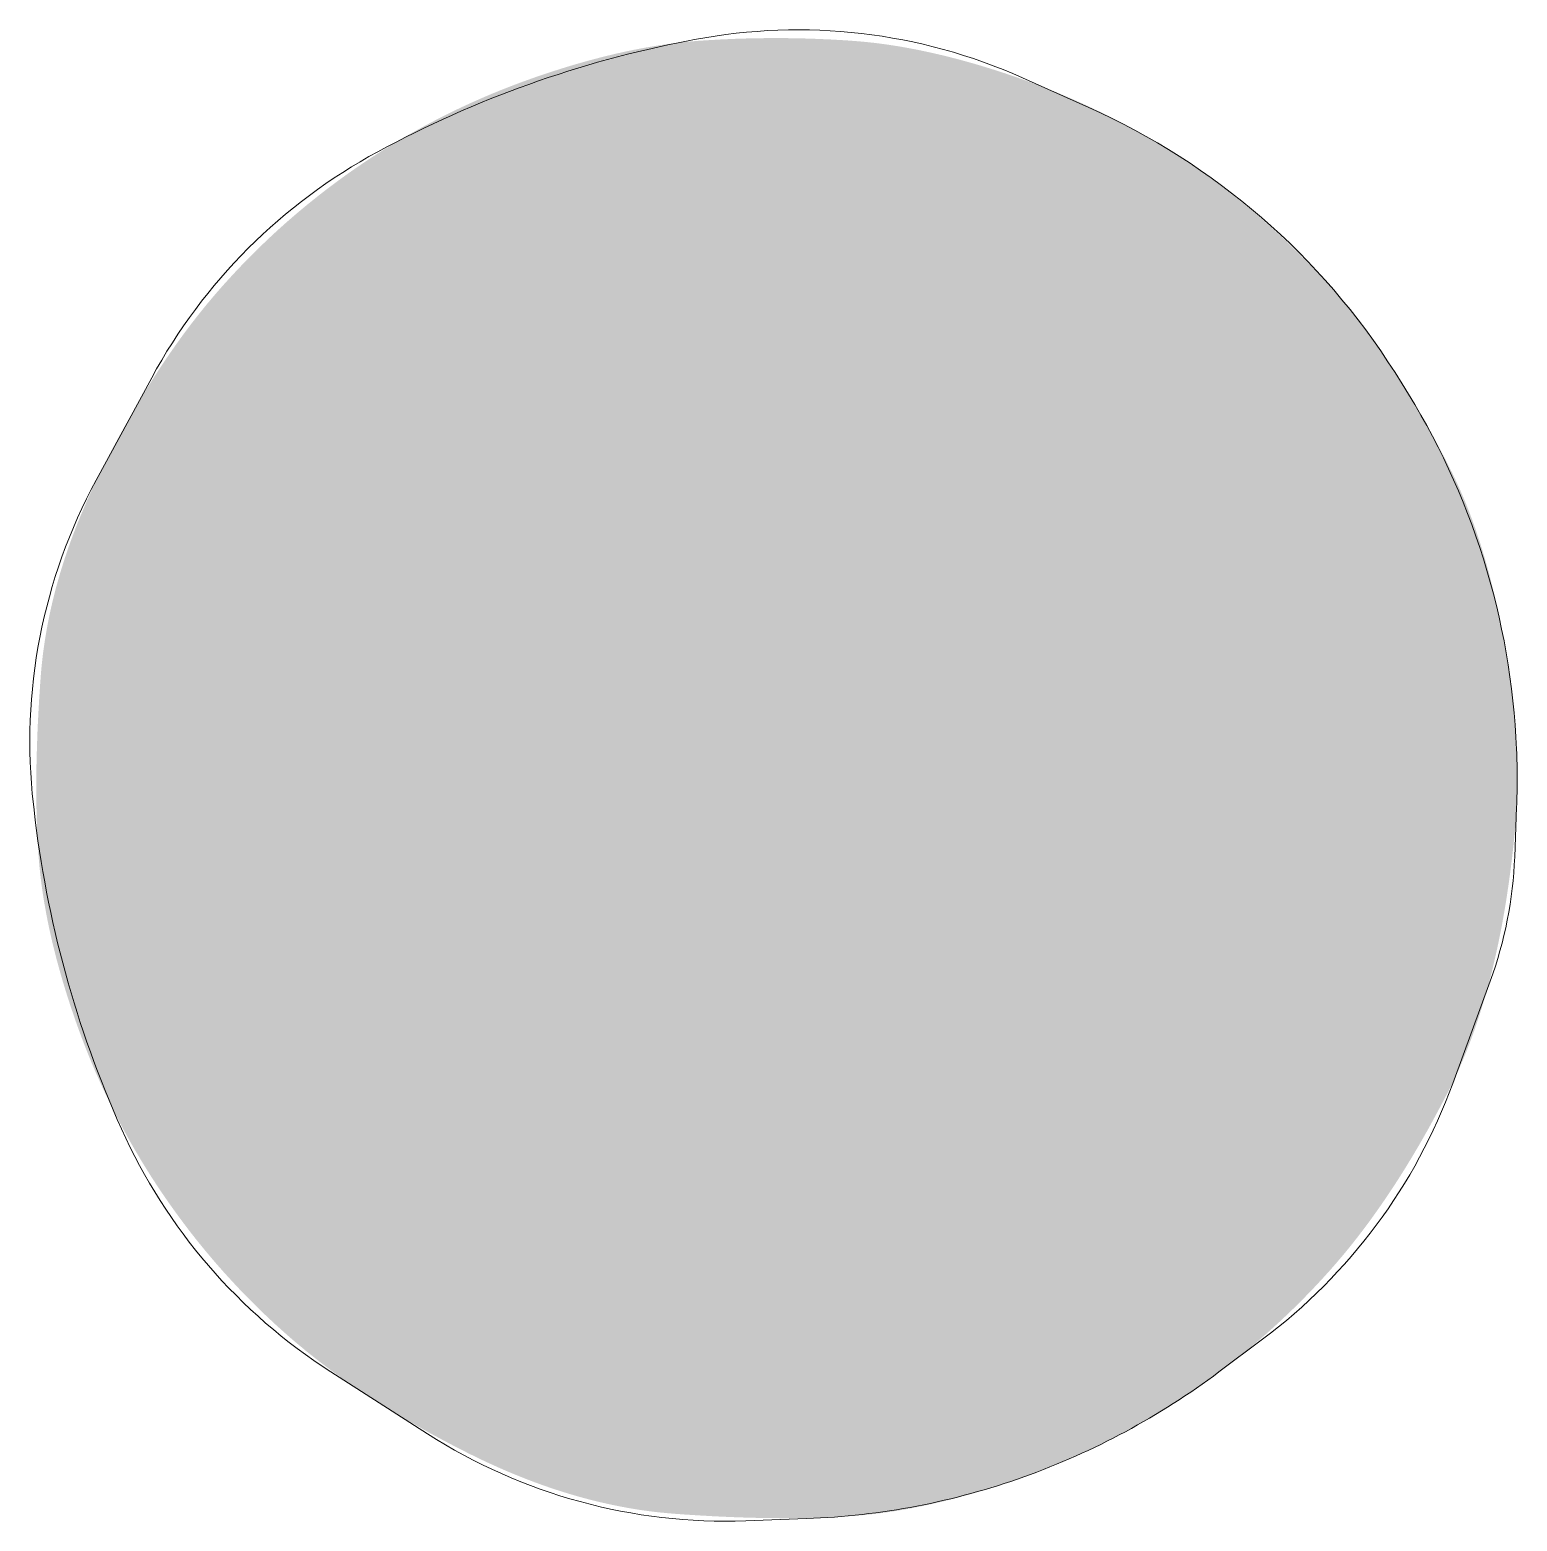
# Model space of a CAD drawing. Header units: inches. Extents: x 8.7 to 27.8, y 15.7 to 36.4.
# Drawn here: x 16.2437 to 16.5363, y 15.7232 to 16.0166 of the extents above; entities that cross this region are included whole.
import ezdxf

# ---------------------------------------------------------------- set-up
doc = ezdxf.new("R2010")
doc.units = ezdxf.units.IN
doc.header["$LTSCALE"] = 0.5
doc.header["$MEASUREMENT"] = 0
doc.layers.add('Layer 1', color=7, linetype='Continuous', lineweight=18)
doc.layers.add('None', color=7, linetype='Continuous', lineweight=5)

# ---------------------------------------------------------------- blocks, each defined once
blk = doc.blocks.new('Group-1')
at = {"layer": 'Layer 1', "linetype": 'Continuous', "lineweight": 0, "true_color": 0x1e1e1e}
blk.add_hatch(color=179, dxfattribs=at).paths.add_polyline_path([(16.53633, 15.86931), (16.53633, 15.86428), (16.53625, 15.8632), (16.53616, 15.86212), (16.53607, 15.86105), (16.53597, 15.85998), (16.53588, 15.85893), (16.53577, 15.85787), (16.53567, 15.85683), (16.53556, 15.85579), (16.53544, 15.85476), (16.53533, 15.85374), (16.5352, 15.85272), (16.53508, 15.85171), (16.53495, 15.8507), (16.53481, 15.8497), (16.53468, 15.84871), (16.53453, 15.84773), (16.53439, 15.84675), (16.53424, 15.84578), (16.53409, 15.84481), (16.53393, 15.84386), (16.53377, 15.8429), (16.5336, 15.84196), (16.53343, 15.84102), (16.53326, 15.84009), (16.53308, 15.83917), (16.5329, 15.83825), (16.53271, 15.83734), (16.53252, 15.83643), (16.53233, 15.83553), (16.53213, 15.83464), (16.53193, 15.83376), (16.53173, 15.83288), (16.53152, 15.83201), (16.5313, 15.83114), (16.53109, 15.83028), (16.53086, 15.82943), (16.53064, 15.82859), (16.53041, 15.82775), (16.53018, 15.82692), (16.52994, 15.82609), (16.5297, 15.82527), (16.52945, 15.82446), (16.5292, 15.82366), (16.52895, 15.82286), (16.52869, 15.82207), (16.52843, 15.82128), (16.52817, 15.8205), (16.5279, 15.81973), (16.52763, 15.81897), (16.52735, 15.81821), (16.52707, 15.81746), (16.52678, 15.81671), (16.5265, 15.81597), (16.5262, 15.81524), (16.52591, 15.81452), (16.52561, 15.8138), (16.5253, 15.81309), (16.52499, 15.81238), (16.52468, 15.81168), (16.52436, 15.81099), (16.52404, 15.81031), (16.52372, 15.80963), (16.52339, 15.80896), (16.52306, 15.80829), (16.52272, 15.80763), (16.52239, 15.80698), (16.52205, 15.80632), (16.52171, 15.80567), (16.52137, 15.80503), (16.52103, 15.80439), (16.52069, 15.80375), (16.52035, 15.80311), (16.52001, 15.80248), (16.51967, 15.80185), (16.51933, 15.80122), (16.51898, 15.8006), (16.51864, 15.79998), (16.51829, 15.79937), (16.51795, 15.79876), (16.5176, 15.79815), (16.51725, 15.79754), (16.5169, 15.79694), (16.51655, 15.79635), (16.5162, 15.79575), (16.51585, 15.79516), (16.5155, 15.79457), (16.51514, 15.79399), (16.51479, 15.79341), (16.51444, 15.79283), (16.51408, 15.79226), (16.51372, 15.79169), (16.51337, 15.79112), (16.51301, 15.79056), (16.51265, 15.79), (16.51229, 15.78944), (16.51193, 15.78889), (16.51157, 15.78834), (16.51121, 15.7878), (16.51084, 15.78726), (16.51048, 15.78672), (16.51011, 15.78618), (16.50975, 15.78565), (16.50938, 15.78512), (16.50901, 15.7846), (16.50865, 15.78408), (16.50828, 15.78356), (16.50791, 15.78304), (16.50754, 15.78253), (16.50717, 15.78202), (16.50679, 15.78152), (16.50642, 15.78102), (16.50605, 15.78052), (16.50567, 15.78003), (16.5053, 15.77954), (16.50492, 15.77905), (16.50454, 15.77857), (16.50417, 15.77809), (16.50379, 15.77761), (16.50341, 15.77714), (16.50303, 15.77667), (16.50265, 15.7762), (16.50226, 15.77574), (16.50188, 15.77528), (16.5015, 15.77483), (16.50111, 15.77438), (16.50073, 15.77393), (16.50034, 15.77348), (16.49995, 15.77304), (16.49957, 15.7726), (16.49918, 15.77216), (16.49878, 15.77173), (16.49839, 15.77129), (16.498, 15.77086), (16.4976, 15.77043), (16.4972, 15.77), (16.4968, 15.76958), (16.4964, 15.76915), (16.496, 15.76873), (16.4956, 15.7683), (16.49519, 15.76788), (16.49478, 15.76747), (16.49438, 15.76705), (16.49397, 15.76663), (16.49355, 15.76622), (16.49314, 15.76581), (16.49273, 15.7654), (16.49231, 15.76499), (16.49189, 15.76459), (16.49147, 15.76418), (16.49105, 15.76378), (16.49063, 15.76338), (16.49021, 15.76298), (16.48978, 15.76258), (16.48935, 15.76218), (16.48892, 15.76179), (16.48849, 15.7614), (16.48806, 15.76101), (16.48763, 15.76062), (16.48719, 15.76023), (16.48676, 15.75984), (16.48632, 15.75946), (16.48588, 15.75908), (16.48544, 15.7587), (16.485, 15.75832), (16.48455, 15.75794), (16.48411, 15.75757), (16.48366, 15.75719), (16.48321, 15.75682), (16.48276, 15.75645), (16.48231, 15.75608), (16.48185, 15.75571), (16.4814, 15.75535), (16.48094, 15.75499), (16.48048, 15.75462), (16.48003, 15.75426), (16.47956, 15.75391), (16.4791, 15.75355), (16.47864, 15.7532), (16.47817, 15.75284), (16.4777, 15.75249), (16.47723, 15.75214), (16.47676, 15.75179), (16.47629, 15.75145), (16.47582, 15.7511), (16.47534, 15.75076), (16.47487, 15.75042), (16.47439, 15.75008), (16.47391, 15.74974), (16.47343, 15.74941), (16.47294, 15.74907), (16.47246, 15.74874), (16.47197, 15.74841), (16.47148, 15.74808), (16.471, 15.74775), (16.47051, 15.74743), (16.47001, 15.74711), (16.46952, 15.74679), (16.46903, 15.74647), (16.46853, 15.74615), (16.46804, 15.74584), (16.46754, 15.74553), (16.46704, 15.74522), (16.46654, 15.74491), (16.46604, 15.7446), (16.46554, 15.7443), (16.46504, 15.744), (16.46453, 15.7437), (16.46403, 15.7434), (16.46352, 15.7431), (16.46301, 15.74281), (16.4625, 15.74252), (16.46199, 15.74223), (16.46148, 15.74194), (16.46097, 15.74165), (16.46046, 15.74137), (16.45994, 15.74109), (16.45942, 15.74081), (16.45891, 15.74053), (16.45839, 15.74026), (16.45787, 15.73999), (16.45735, 15.73971), (16.45682, 15.73945), (16.4563, 15.73918), (16.45578, 15.73891), (16.45525, 15.73865), (16.45472, 15.73839), (16.4542, 15.73813), (16.45367, 15.73787), (16.45314, 15.73762), (16.4526, 15.73737), (16.45207, 15.73712), (16.45154, 15.73687), (16.451, 15.73662), (16.45046, 15.73638), (16.44993, 15.73614), (16.44939, 15.7359), (16.44885, 15.73566), (16.44831, 15.73542), (16.44776, 15.73519), (16.44722, 15.73496), (16.44667, 15.73473), (16.44613, 15.7345), (16.44558, 15.73427), (16.44503, 15.73405), (16.44448, 15.73383), (16.44393, 15.73361), (16.44338, 15.73339), (16.44283, 15.73318), (16.44227, 15.73296), (16.44172, 15.73275), (16.44116, 15.73254), (16.4406, 15.73233), (16.44004, 15.73213), (16.43948, 15.73193), (16.43892, 15.73173), (16.43836, 15.73153), (16.43779, 15.73133), (16.43723, 15.73114), (16.43667, 15.73095), (16.43611, 15.73076), (16.43556, 15.73057), (16.435, 15.73039), (16.43445, 15.73021), (16.4339, 15.73003), (16.43334, 15.72985), (16.4328, 15.72968), (16.43225, 15.72951), (16.4317, 15.72934), (16.43116, 15.72917), (16.43061, 15.72901), (16.43007, 15.72885), (16.42953, 15.72869), (16.42899, 15.72854), (16.42846, 15.72838), (16.42792, 15.72823), (16.42739, 15.72809), (16.42686, 15.72794), (16.42633, 15.7278), (16.4258, 15.72766), (16.42527, 15.72752), (16.42474, 15.72739), (16.42422, 15.72726), (16.42369, 15.72713), (16.42317, 15.727), (16.42265, 15.72688), (16.42213, 15.72676), (16.42162, 15.72664), (16.4211, 15.72652), (16.42059, 15.72641), (16.42007, 15.7263), (16.41956, 15.72619), (16.41905, 15.72608), (16.41855, 15.72598), (16.41804, 15.72588), (16.41753, 15.72578), (16.41703, 15.72568), (16.41653, 15.72559), (16.41603, 15.7255), (16.41553, 15.72541), (16.41503, 15.72533), (16.41454, 15.72524), (16.41404, 15.72516), (16.41355, 15.72509), (16.41306, 15.72501), (16.41257, 15.72494), (16.41208, 15.72487), (16.41159, 15.7248), (16.41111, 15.72474), (16.41063, 15.72468), (16.41014, 15.72462), (16.40966, 15.72456), (16.40918, 15.72451), (16.40871, 15.72445), (16.40823, 15.72441), (16.40776, 15.72436), (16.40728, 15.72432), (16.40681, 15.72427), (16.40634, 15.72424), (16.40587, 15.7242), (16.40541, 15.72417), (16.40494, 15.72413), (16.40447, 15.7241), (16.404, 15.72407), (16.40352, 15.72405), (16.40305, 15.72402), (16.40257, 15.72399), (16.40208, 15.72397), (16.4016, 15.72395), (16.40111, 15.72393), (16.40062, 15.72391), (16.40013, 15.72389), (16.39964, 15.72387), (16.39914, 15.72385), (16.39864, 15.72383), (16.39814, 15.72382), (16.39764, 15.72381), (16.39713, 15.7238), (16.39662, 15.72378), (16.39611, 15.72377), (16.39559, 15.72377), (16.39508, 15.72376), (16.39456, 15.72375), (16.39404, 15.72375), (16.39351, 15.72375), (16.39299, 15.72374), (16.39246, 15.72374), (16.39193, 15.72374), (16.39139, 15.72374), (16.39086, 15.72375), (16.39032, 15.72375), (16.38978, 15.72375), (16.38923, 15.72376), (16.38869, 15.72377), (16.38814, 15.72378), (16.38759, 15.72379), (16.38704, 15.7238), (16.38648, 15.72381), (16.38592, 15.72382), (16.38536, 15.72384), (16.3848, 15.72386), (16.38423, 15.72387), (16.38366, 15.72389), (16.38309, 15.72391), (16.38252, 15.72393), (16.38194, 15.72395), (16.38137, 15.72398), (16.38079, 15.724), (16.3802, 15.72403), (16.37962, 15.72405), (16.37903, 15.72408), (16.37844, 15.72411), (16.37785, 15.72414), (16.37725, 15.72418), (16.37665, 15.72421), (16.37605, 15.72424), (16.37545, 15.72428), (16.37485, 15.72432), (16.37424, 15.72435), (16.37363, 15.72439), (16.37302, 15.72443), (16.3724, 15.72447), (16.37178, 15.72452), (16.37116, 15.72456), (16.37054, 15.72461), (16.36992, 15.72466), (16.36929, 15.72471), (16.36867, 15.72477), (16.36804, 15.72483), (16.36742, 15.72489), (16.36679, 15.72496), (16.36616, 15.72504), (16.36554, 15.72512), (16.36491, 15.7252), (16.36428, 15.72529), (16.36365, 15.72538), (16.36302, 15.72548), (16.36239, 15.72558), (16.36176, 15.72569), (16.36112, 15.7258), (16.36049, 15.72592), (16.35986, 15.72604), (16.35922, 15.72616), (16.35859, 15.72629), (16.35796, 15.72643), (16.35732, 15.72656), (16.35668, 15.72671), (16.35605, 15.72685), (16.35541, 15.72701), (16.35477, 15.72716), (16.35413, 15.72732), (16.35349, 15.72749), (16.35286, 15.72766), (16.35221, 15.72783), (16.35157, 15.72801), (16.35093, 15.72819), (16.35029, 15.72838), (16.34965, 15.72857), (16.34901, 15.72877), (16.34836, 15.72897), (16.34772, 15.72918), (16.34707, 15.72939), (16.34643, 15.7296), (16.34578, 15.72982), (16.34513, 15.73005), (16.34449, 15.73027), (16.34384, 15.73051), (16.34319, 15.73074), (16.34254, 15.73099), (16.34189, 15.73123), (16.34124, 15.73148), (16.34059, 15.73174), (16.33994, 15.732), (16.33929, 15.73226), (16.33864, 15.73253), (16.33798, 15.7328), (16.33733, 15.73308), (16.33668, 15.73336), (16.33602, 15.73365), (16.33537, 15.73394), (16.33471, 15.73424), (16.33405, 15.73454), (16.3334, 15.73484), (16.33274, 15.73515), (16.33208, 15.73547), (16.33142, 15.73578), (16.33076, 15.73611), (16.3301, 15.73643), (16.32944, 15.73677), (16.32878, 15.7371), (16.32813, 15.73744), (16.32747, 15.73777), (16.32682, 15.73811), (16.32618, 15.73845), (16.32554, 15.73879), (16.3249, 15.73913), (16.32426, 15.73947), (16.32363, 15.73981), (16.323, 15.74015), (16.32238, 15.74049), (16.32176, 15.74084), (16.32114, 15.74118), (16.32053, 15.74153), (16.31992, 15.74187), (16.31931, 15.74222), (16.3187, 15.74257), (16.3181, 15.74291), (16.31751, 15.74326), (16.31691, 15.74361), (16.31632, 15.74397), (16.31574, 15.74432), (16.31515, 15.74467), (16.31457, 15.74502), (16.314, 15.74538), (16.31342, 15.74573), (16.31286, 15.74609), (16.31229, 15.74645), (16.31173, 15.74681), (16.31117, 15.74716), (16.31061, 15.74752), (16.31006, 15.74788), (16.30951, 15.74825), (16.30897, 15.74861), (16.30842, 15.74897), (16.30789, 15.74933), (16.30735, 15.7497), (16.30682, 15.75006), (16.30629, 15.75043), (16.30577, 15.7508), (16.30525, 15.75116), (16.30473, 15.75153), (16.30421, 15.7519), (16.3037, 15.75227), (16.3032, 15.75264), (16.30269, 15.75302), (16.30219, 15.75339), (16.3017, 15.75376), (16.3012, 15.75414), (16.30071, 15.75451), (16.30023, 15.75489), (16.29974, 15.75527), (16.29926, 15.75565), (16.29879, 15.75602), (16.29831, 15.7564), (16.29784, 15.75678), (16.29738, 15.75717), (16.29692, 15.75755), (16.29646, 15.75793), (16.296, 15.75831), (16.29555, 15.7587), (16.2951, 15.75908), (16.29466, 15.75947), (16.29421, 15.75986), (16.29378, 15.76025), (16.29334, 15.76064), (16.2929, 15.76103), (16.29247, 15.76142), (16.29204, 15.76181), (16.29161, 15.76221), (16.29118, 15.76261), (16.29075, 15.76301), (16.29033, 15.76341), (16.2899, 15.76381), (16.28948, 15.76421), (16.28906, 15.76462), (16.28864, 15.76503), (16.28823, 15.76544), (16.28781, 15.76585), (16.2874, 15.76626), (16.28699, 15.76667), (16.28658, 15.76709), (16.28617, 15.7675), (16.28576, 15.76792), (16.28536, 15.76834), (16.28495, 15.76876), (16.28455, 15.76918), (16.28415, 15.76961), (16.28376, 15.77003), (16.28336, 15.77046), (16.28297, 15.77089), (16.28257, 15.77132), (16.28218, 15.77175), (16.28179, 15.77218), (16.28141, 15.77262), (16.28102, 15.77305), (16.28064, 15.77349), (16.28025, 15.77393), (16.27987, 15.77437), (16.27949, 15.77482), (16.27912, 15.77526), (16.27874, 15.77571), (16.27837, 15.77615), (16.278, 15.7766), (16.27763, 15.77705), (16.27726, 15.7775), (16.27689, 15.77796), (16.27653, 15.77841), (16.27616, 15.77887), (16.2758, 15.77933), (16.27544, 15.77979), (16.27508, 15.78025), (16.27473, 15.78071), (16.27437, 15.78118), (16.27402, 15.78164), (16.27367, 15.78211), (16.27332, 15.78258), (16.27297, 15.78305), (16.27263, 15.78352), (16.27228, 15.784), (16.27194, 15.78447), (16.2716, 15.78495), (16.27126, 15.78543), (16.27092, 15.78591), (16.27059, 15.78639), (16.27025, 15.78687), (16.26992, 15.78736), (16.26959, 15.78784), (16.26926, 15.78833), (16.26893, 15.78882), (16.26861, 15.78931), (16.26829, 15.7898), (16.26797, 15.79029), (16.26765, 15.79078), (16.26733, 15.79128), (16.26702, 15.79178), (16.26671, 15.79227), (16.2664, 15.79277), (16.26609, 15.79327), (16.26578, 15.79377), (16.26548, 15.79427), (16.26518, 15.79478), (16.26488, 15.79528), (16.26458, 15.79579), (16.26428, 15.79629), (16.26399, 15.7968), (16.2637, 15.79731), (16.26341, 15.79782), (16.26312, 15.79833), (16.26284, 15.79884), (16.26255, 15.79936), (16.26227, 15.79987), (16.26199, 15.80039), (16.26171, 15.80091), (16.26144, 15.80143), (16.26117, 15.80195), (16.2609, 15.80247), (16.26063, 15.80299), (16.26036, 15.80351), (16.26009, 15.80404), (16.25983, 15.80456), (16.25957, 15.80509), (16.25931, 15.80562), (16.25906, 15.80615), (16.2588, 15.80668), (16.25855, 15.80721), (16.2583, 15.80774), (16.25805, 15.80828), (16.2578, 15.80881), (16.25756, 15.80935), (16.25732, 15.80989), (16.25708, 15.81043), (16.25684, 15.81097), (16.2566, 15.81151), (16.25637, 15.81205), (16.25614, 15.81259), (16.25591, 15.81314), (16.25568, 15.81368), (16.25546, 15.81423), (16.25523, 15.81478), (16.25501, 15.81533), (16.25479, 15.81588), (16.25457, 15.81643), (16.25436, 15.81699), (16.25415, 15.81754), (16.25393, 15.8181), (16.25372, 15.81865), (16.25352, 15.81921), (16.25331, 15.81977), (16.25311, 15.82033), (16.25291, 15.82089), (16.25271, 15.82146), (16.25251, 15.82202), (16.25232, 15.82258), (16.25213, 15.82314), (16.25194, 15.8237), (16.25175, 15.82426), (16.25157, 15.82481), (16.25139, 15.82536), (16.25121, 15.82592), (16.25103, 15.82647), (16.25086, 15.82702), (16.25069, 15.82756), (16.25052, 15.82811), (16.25036, 15.82865), (16.25019, 15.8292), (16.25003, 15.82974), (16.24988, 15.83028), (16.24972, 15.83082), (16.24957, 15.83135), (16.24942, 15.83189), (16.24927, 15.83242), (16.24913, 15.83295), (16.24898, 15.83349), (16.24885, 15.83401), (16.24871, 15.83454), (16.24857, 15.83507), (16.24844, 15.83559), (16.24831, 15.83612), (16.24819, 15.83664), (16.24806, 15.83716), (16.24794, 15.83768), (16.24782, 15.83819), (16.24771, 15.83871), (16.24759, 15.83922), (16.24748, 15.83974), (16.24737, 15.84025), (16.24727, 15.84076), (16.24716, 15.84126), (16.24706, 15.84177), (16.24696, 15.84227), (16.24687, 15.84278), (16.24678, 15.84328), (16.24669, 15.84378), (16.2466, 15.84428), (16.24651, 15.84478), (16.24643, 15.84527), (16.24635, 15.84577), (16.24627, 15.84626), (16.2462, 15.84675), (16.24612, 15.84724), (16.24606, 15.84773), (16.24599, 15.84821), (16.24592, 15.8487), (16.24586, 15.84918), (16.2458, 15.84966), (16.24575, 15.85014), (16.24569, 15.85062), (16.24564, 15.8511), (16.24559, 15.85158), (16.24554, 15.85205), (16.2455, 15.85252), (16.24546, 15.85299), (16.24542, 15.85346), (16.24538, 15.85393), (16.24535, 15.8544), (16.24532, 15.85487), (16.24529, 15.85534), (16.24526, 15.85581), (16.24523, 15.85628), (16.24521, 15.85676), (16.24518, 15.85724), (16.24516, 15.85772), (16.24513, 15.8582), (16.24511, 15.85869), (16.24509, 15.85918), (16.24507, 15.85967), (16.24505, 15.86017), (16.24504, 15.86066), (16.24502, 15.86116), (16.24501, 15.86166), (16.24499, 15.86217), (16.24498, 15.86267), (16.24497, 15.86318), (16.24496, 15.86369), (16.24495, 15.86421), (16.24495, 15.86473), (16.24494, 15.86524), (16.24493, 15.86577), (16.24493, 15.86629), (16.24493, 15.86682), (16.24493, 15.86734), (16.24493, 15.86787), (16.24493, 15.86841), (16.24493, 15.86894), (16.24494, 15.86948), (16.24494, 15.87002), (16.24495, 15.87057), (16.24495, 15.87111), (16.24496, 15.87166), (16.24497, 15.87221), (16.24498, 15.87277), (16.245, 15.87332), (16.24501, 15.87388), (16.24503, 15.87444), (16.24504, 15.875), (16.24506, 15.87557), (16.24508, 15.87614), (16.2451, 15.87671), (16.24512, 15.87728), (16.24514, 15.87785), (16.24516, 15.87843), (16.24519, 15.87901), (16.24521, 15.8796), (16.24524, 15.88018), (16.24527, 15.88077), (16.2453, 15.88136), (16.24533, 15.88195), (16.24536, 15.88255), (16.24539, 15.88314), (16.24543, 15.88374), (16.24546, 15.88435), (16.2455, 15.88495), (16.24554, 15.88556), (16.24558, 15.88617), (16.24562, 15.88678), (16.24566, 15.88739), (16.2457, 15.88801), (16.24575, 15.88863), (16.24579, 15.88925), (16.24584, 15.88988), (16.24589, 15.8905), (16.24595, 15.89113), (16.24601, 15.89175), (16.24608, 15.89238), (16.24615, 15.893), (16.24622, 15.89363), (16.2463, 15.89426), (16.24639, 15.89489), (16.24648, 15.89552), (16.24657, 15.89615), (16.24667, 15.89678), (16.24677, 15.89741), (16.24688, 15.89804), (16.24699, 15.89867), (16.2471, 15.8993), (16.24722, 15.89994), (16.24735, 15.90057), (16.24748, 15.9012), (16.24761, 15.90184), (16.24775, 15.90247), (16.24789, 15.90311), (16.24804, 15.90375), (16.24819, 15.90438), (16.24835, 15.90502), (16.24851, 15.90566), (16.24867, 15.9063), (16.24884, 15.90694), (16.24902, 15.90758), (16.2492, 15.90822), (16.24938, 15.90886), (16.24957, 15.9095), (16.24976, 15.91014), (16.24996, 15.91079), (16.25016, 15.91143), (16.25036, 15.91207), (16.25057, 15.91272), (16.25079, 15.91336), (16.25101, 15.91401), (16.25123, 15.91466), (16.25146, 15.9153), (16.25169, 15.91595), (16.25193, 15.9166), (16.25217, 15.91725), (16.25242, 15.9179), (16.25267, 15.91855), (16.25292, 15.9192), (16.25318, 15.91985), (16.25345, 15.9205), (16.25371, 15.92115), (16.25399, 15.92181), (16.25427, 15.92246), (16.25455, 15.92311), (16.25483, 15.92377), (16.25513, 15.92442), (16.25542, 15.92508), (16.25572, 15.92574), (16.25603, 15.92639), (16.25634, 15.92705), (16.25665, 15.92771), (16.25697, 15.92837), (16.25729, 15.92903), (16.25762, 15.92969), (16.25795, 15.93035), (16.25828, 15.93101), (16.25862, 15.93166), (16.25895, 15.93232), (16.25929, 15.93296), (16.25963, 15.93361), (16.25997, 15.93425), (16.26031, 15.93489), (16.26065, 15.93553), (16.26099, 15.93616), (16.26133, 15.93679), (16.26167, 15.93741), (16.26202, 15.93803), (16.26236, 15.93865), (16.26271, 15.93926), (16.26305, 15.93987), (16.2634, 15.94048), (16.26375, 15.94109), (16.26409, 15.94169), (16.26444, 15.94228), (16.26479, 15.94288), (16.26515, 15.94347), (16.2655, 15.94405), (16.26585, 15.94464), (16.2662, 15.94522), (16.26656, 15.94579), (16.26691, 15.94637), (16.26727, 15.94693), (16.26763, 15.9475), (16.26798, 15.94806), (16.26834, 15.94862), (16.2687, 15.94918), (16.26906, 15.94973), (16.26942, 15.95028), (16.26979, 15.95082), (16.27015, 15.95137), (16.27051, 15.9519), (16.27088, 15.95244), (16.27124, 15.95297), (16.27161, 15.9535), (16.27198, 15.95402), (16.27234, 15.95454), (16.27271, 15.95506), (16.27308, 15.95558), (16.27345, 15.95609), (16.27382, 15.95659), (16.27419, 15.9571), (16.27457, 15.9576), (16.27494, 15.95809), (16.27532, 15.95859), (16.27569, 15.95908), (16.27607, 15.95956), (16.27644, 15.96005), (16.27682, 15.96053), (16.2772, 15.961), (16.27758, 15.96148), (16.27796, 15.96195), (16.27834, 15.96241), (16.27872, 15.96287), (16.27911, 15.96333), (16.27949, 15.96379), (16.27988, 15.96424), (16.28026, 15.96469), (16.28065, 15.96513), (16.28103, 15.96558), (16.28142, 15.96601), (16.28181, 15.96645), (16.2822, 15.96689), (16.2826, 15.96732), (16.28299, 15.96775), (16.28339, 15.96818), (16.28378, 15.96861), (16.28418, 15.96904), (16.28458, 15.96947), (16.28499, 15.96989), (16.28539, 15.97031), (16.2858, 15.97073), (16.2862, 15.97115), (16.28661, 15.97157), (16.28702, 15.97198), (16.28743, 15.97239), (16.28785, 15.97281), (16.28826, 15.97322), (16.28868, 15.97362), (16.28909, 15.97403), (16.28951, 15.97443), (16.28994, 15.97484), (16.29036, 15.97524), (16.29078, 15.97564), (16.29121, 15.97604), (16.29163, 15.97643), (16.29206, 15.97683), (16.29249, 15.97722), (16.29292, 15.97761), (16.29336, 15.978), (16.29379, 15.97839), (16.29423, 15.97877), (16.29467, 15.97916), (16.29511, 15.97954), (16.29555, 15.97992), (16.29599, 15.9803), (16.29644, 15.98068), (16.29688, 15.98105), (16.29733, 15.98142), (16.29778, 15.9818), (16.29823, 15.98217), (16.29868, 15.98253), (16.29913, 15.9829), (16.29959, 15.98327), (16.30004, 15.98363), (16.3005, 15.98399), (16.30096, 15.98435), (16.30142, 15.98471), (16.30189, 15.98507), (16.30235, 15.98542), (16.30282, 15.98577), (16.30328, 15.98612), (16.30375, 15.98647), (16.30422, 15.98682), (16.3047, 15.98717), (16.30517, 15.98751), (16.30565, 15.98786), (16.30612, 15.9882), (16.3066, 15.98854), (16.30708, 15.98887), (16.30756, 15.98921), (16.30805, 15.98954), (16.30853, 15.98987), (16.30902, 15.99021), (16.3095, 15.99053), (16.30999, 15.99086), (16.31048, 15.99119), (16.31097, 15.99151), (16.31147, 15.99183), (16.31196, 15.99215), (16.31245, 15.99246), (16.31295, 15.99278), (16.31345, 15.99309), (16.31394, 15.9934), (16.31444, 15.99371), (16.31495, 15.99401), (16.31545, 15.99432), (16.31595, 15.99462), (16.31645, 15.99492), (16.31696, 15.99522), (16.31747, 15.99551), (16.31797, 15.99581), (16.31848, 15.9961), (16.31899, 15.99639), (16.31951, 15.99668), (16.32002, 15.99696), (16.32053, 15.99724), (16.32105, 15.99753), (16.32156, 15.9978), (16.32208, 15.99808), (16.3226, 15.99836), (16.32312, 15.99863), (16.32364, 15.9989), (16.32416, 15.99917), (16.32469, 15.99944), (16.32521, 15.9997), (16.32574, 15.99996), (16.32626, 16.00023), (16.32679, 16.00048), (16.32732, 16.00074), (16.32785, 16.001), (16.32838, 16.00125), (16.32892, 16.0015), (16.32945, 16.00175), (16.32999, 16.00199), (16.33052, 16.00224), (16.33106, 16.00248), (16.3316, 16.00272), (16.33214, 16.00296), (16.33268, 16.00319), (16.33322, 16.00343), (16.33377, 16.00366), (16.33431, 16.00389), (16.33486, 16.00412), (16.33541, 16.00434), (16.33596, 16.00457), (16.33651, 16.00479), (16.33706, 16.00501), (16.33761, 16.00522), (16.33816, 16.00544), (16.33872, 16.00565), (16.33927, 16.00586), (16.33983, 16.00607), (16.34039, 16.00628), (16.34095, 16.00649), (16.34151, 16.00669), (16.34207, 16.00689), (16.34263, 16.00709), (16.3432, 16.00729), (16.34376, 16.00748), (16.34432, 16.00767), (16.34487, 16.00786), (16.34543, 16.00805), (16.34599, 16.00823), (16.34654, 16.00841), (16.34709, 16.00859), (16.34764, 16.00876), (16.34819, 16.00894), (16.34874, 16.00911), (16.34929, 16.00928), (16.34983, 16.00944), (16.35037, 16.00961), (16.35091, 16.00977), (16.35145, 16.00992), (16.35199, 16.01008), (16.35253, 16.01023), (16.35307, 16.01038), (16.3536, 16.01053), (16.35413, 16.01067), (16.35466, 16.01082), (16.35519, 16.01095), (16.35572, 16.01109), (16.35625, 16.01123), (16.35677, 16.01136), (16.35729, 16.01149), (16.35782, 16.01161), (16.35834, 16.01174), (16.35885, 16.01186), (16.35937, 16.01198), (16.35989, 16.01209), (16.3604, 16.01221), (16.36091, 16.01232), (16.36142, 16.01243), (16.36193, 16.01253), (16.36244, 16.01264), (16.36295, 16.01274), (16.36345, 16.01284), (16.36396, 16.01293), (16.36446, 16.01303), (16.36496, 16.01312), (16.36546, 16.0132), (16.36595, 16.01329), (16.36645, 16.01337), (16.36694, 16.01345), (16.36744, 16.01353), (16.36793, 16.0136), (16.36842, 16.01368), (16.36891, 16.01375), (16.36939, 16.01381), (16.36988, 16.01388), (16.37036, 16.01394), (16.37084, 16.014), (16.37132, 16.01406), (16.3718, 16.01411), (16.37228, 16.01416), (16.37276, 16.01421), (16.37323, 16.01426), (16.3737, 16.0143), (16.37418, 16.01434), (16.37465, 16.01438), (16.37511, 16.01442), (16.37558, 16.01445), (16.37605, 16.01448), (16.37651, 16.01451), (16.37698, 16.01454), (16.37744, 16.01457), (16.37791, 16.0146), (16.37838, 16.01462), (16.37884, 16.01465), (16.37931, 16.01467), (16.37977, 16.0147), (16.38024, 16.01472), (16.38071, 16.01474), (16.38117, 16.01476), (16.38164, 16.01478), (16.38211, 16.0148), (16.38257, 16.01482), (16.38304, 16.01484), (16.3835, 16.01485), (16.38397, 16.01486), (16.38444, 16.01488), (16.3849, 16.01489), (16.38537, 16.0149), (16.38583, 16.01491), (16.3863, 16.01492), (16.38677, 16.01493), (16.38723, 16.01494), (16.3877, 16.01494), (16.38816, 16.01495), (16.38863, 16.01495), (16.3891, 16.01496), (16.38956, 16.01496), (16.39003, 16.01496), (16.39049, 16.01496), (16.39096, 16.01496), (16.39143, 16.01496), (16.39189, 16.01496), (16.39236, 16.01495), (16.39283, 16.01495), (16.39329, 16.01494), (16.39376, 16.01493), (16.39422, 16.01493), (16.39469, 16.01492), (16.39516, 16.01491), (16.39562, 16.0149), (16.39609, 16.01489), (16.39655, 16.01487), (16.39702, 16.01486), (16.39749, 16.01484), (16.39795, 16.01483), (16.39842, 16.01481), (16.39889, 16.01479), (16.39935, 16.01477), (16.39982, 16.01475), (16.40028, 16.01473), (16.40075, 16.01471), (16.40122, 16.01469), (16.40168, 16.01466), (16.40215, 16.01464), (16.40261, 16.01461), (16.40308, 16.01459), (16.40355, 16.01456), (16.40401, 16.01453), (16.40448, 16.0145), (16.40495, 16.01447), (16.40541, 16.01443), (16.40588, 16.0144), (16.40635, 16.01436), (16.40682, 16.01433), (16.40729, 16.01428), (16.40776, 16.01424), (16.40824, 16.01419), (16.40871, 16.01414), (16.40919, 16.01409), (16.40967, 16.01404), (16.41015, 16.01398), (16.41063, 16.01392), (16.41112, 16.01386), (16.4116, 16.01379), (16.41209, 16.01373), (16.41258, 16.01366), (16.41307, 16.01358), (16.41356, 16.01351), (16.41405, 16.01343), (16.41454, 16.01335), (16.41504, 16.01327), (16.41554, 16.01318), (16.41604, 16.01309), (16.41654, 16.013), (16.41704, 16.01291), (16.41754, 16.01281), (16.41805, 16.01271), (16.41855, 16.01261), (16.41906, 16.01251), (16.41957, 16.0124), (16.42008, 16.01229), (16.4206, 16.01218), (16.42111, 16.01207), (16.42163, 16.01195), (16.42214, 16.01183), (16.42266, 16.01171), (16.42318, 16.01159), (16.42371, 16.01146), (16.42423, 16.01133), (16.42475, 16.0112), (16.42528, 16.01106), (16.42581, 16.01093), (16.42634, 16.01079), (16.42687, 16.01065), (16.4274, 16.0105), (16.42794, 16.01035), (16.42847, 16.0102), (16.42901, 16.01005), (16.42955, 16.0099), (16.43009, 16.00974), (16.43063, 16.00958), (16.43117, 16.00941), (16.43172, 16.00925), (16.43226, 16.00908), (16.43281, 16.00891), (16.43336, 16.00874), (16.43391, 16.00856), (16.43447, 16.00838), (16.43502, 16.0082), (16.43558, 16.00802), (16.43613, 16.00783), (16.43669, 16.00764), (16.43725, 16.00745), (16.43781, 16.00726), (16.43838, 16.00706), (16.43894, 16.00686), (16.4395, 16.00666), (16.44006, 16.00646), (16.44062, 16.00625), (16.44118, 16.00605), (16.44174, 16.00584), (16.44229, 16.00563), (16.44285, 16.00541), (16.4434, 16.0052), (16.44396, 16.00498), (16.44451, 16.00476), (16.44506, 16.00454), (16.44561, 16.00432), (16.44615, 16.00409), (16.4467, 16.00386), (16.44724, 16.00363), (16.44779, 16.0034), (16.44833, 16.00317), (16.44887, 16.00293), (16.44941, 16.00269), (16.44995, 16.00245), (16.45049, 16.00221), (16.45103, 16.00197), (16.45156, 16.00172), (16.4521, 16.00147), (16.45263, 16.00122), (16.45316, 16.00097), (16.45369, 16.00071), (16.45422, 16.00046), (16.45475, 16.0002), (16.45528, 15.99994), (16.45581, 15.99968), (16.45633, 15.99941), (16.45685, 15.99914), (16.45738, 15.99888), (16.4579, 15.9986), (16.45842, 15.99833), (16.45894, 15.99806), (16.45945, 15.99778), (16.45997, 15.9975), (16.46049, 15.99722), (16.461, 15.99693), (16.46151, 15.99665), (16.46202, 15.99636), (16.46253, 15.99607), (16.46304, 15.99578), (16.46355, 15.99549), (16.46406, 15.99519), (16.46456, 15.99489), (16.46507, 15.99459), (16.46557, 15.99429), (16.46607, 15.99399), (16.46657, 15.99368), (16.46707, 15.99337), (16.46757, 15.99306), (16.46807, 15.99275), (16.46856, 15.99244), (16.46906, 15.99212), (16.46955, 15.9918), (16.47004, 15.99148), (16.47053, 15.99116), (16.47102, 15.99083), (16.47151, 15.99051), (16.472, 15.99018), (16.47249, 15.98985), (16.47297, 15.98952), (16.47345, 15.98918), (16.47394, 15.98885), (16.47442, 15.98851), (16.47489, 15.98817), (16.47537, 15.98783), (16.47585, 15.98749), (16.47632, 15.98714), (16.47679, 15.9868), (16.47726, 15.98645), (16.47773, 15.9861), (16.4782, 15.98575), (16.47866, 15.98539), (16.47913, 15.98504), (16.47959, 15.98468), (16.48005, 15.98432), (16.48051, 15.98396), (16.48097, 15.9836), (16.48143, 15.98324), (16.48188, 15.98287), (16.48234, 15.98251), (16.48279, 15.98214), (16.48324, 15.98177), (16.48369, 15.9814), (16.48413, 15.98102), (16.48458, 15.98065), (16.48502, 15.98027), (16.48547, 15.97989), (16.48591, 15.97951), (16.48635, 15.97913), (16.48678, 15.97875), (16.48722, 15.97836), (16.48766, 15.97797), (16.48809, 15.97758), (16.48852, 15.97719), (16.48895, 15.9768), (16.48938, 15.97641), (16.48981, 15.97601), (16.49023, 15.97561), (16.49066, 15.97521), (16.49108, 15.97481), (16.4915, 15.97441), (16.49192, 15.974), (16.49234, 15.9736), (16.49275, 15.97319), (16.49317, 15.97278), (16.49358, 15.97237), (16.49399, 15.97195), (16.4944, 15.97154), (16.49481, 15.97112), (16.49522, 15.9707), (16.49562, 15.97028), (16.49603, 15.96986), (16.49643, 15.96944), (16.49683, 15.96901), (16.49723, 15.96859), (16.49763, 15.96816), (16.49802, 15.96773), (16.49842, 15.96729), (16.49881, 15.96686), (16.4992, 15.96643), (16.49959, 15.96599), (16.49998, 15.96555), (16.50037, 15.96511), (16.50075, 15.96466), (16.50114, 15.96421), (16.50152, 15.96376), (16.50191, 15.96331), (16.50229, 15.96285), (16.50267, 15.96238), (16.50305, 15.96192), (16.50343, 15.96145), (16.50381, 15.96098), (16.50419, 15.9605), (16.50457, 15.96002), (16.50495, 15.95954), (16.50533, 15.95905), (16.5057, 15.95856), (16.50608, 15.95806), (16.50645, 15.95757), (16.50682, 15.95707), (16.5072, 15.95656), (16.50757, 15.95605), (16.50794, 15.95554), (16.50831, 15.95503), (16.50868, 15.95451), (16.50905, 15.95399), (16.50941, 15.95346), (16.50978, 15.95293), (16.51015, 15.9524), (16.51051, 15.95187), (16.51088, 15.95133), (16.51124, 15.95078), (16.5116, 15.95024), (16.51196, 15.94969), (16.51232, 15.94914), (16.51268, 15.94858), (16.51304, 15.94802), (16.5134, 15.94746), (16.51376, 15.94689), (16.51412, 15.94632), (16.51447, 15.94574), (16.51483, 15.94517), (16.51518, 15.94459), (16.51554, 15.944), (16.51589, 15.94341), (16.51624, 15.94282), (16.51659, 15.94223), (16.51694, 15.94163), (16.51729, 15.94103), (16.51764, 15.94042), (16.51799, 15.93981), (16.51834, 15.9392), (16.51868, 15.93859), (16.51903, 15.93797), (16.51938, 15.93734), (16.51972, 15.93672), (16.52006, 15.93609), (16.5204, 15.93545), (16.52075, 15.93482), (16.52109, 15.93418), (16.52143, 15.93353), (16.52177, 15.93289), (16.5221, 15.93224), (16.52244, 15.93158), (16.52278, 15.93093), (16.52311, 15.93026), (16.52345, 15.9296), (16.52378, 15.92893), (16.5241, 15.92825), (16.52442, 15.92756), (16.52474, 15.92687), (16.52505, 15.92617), (16.52536, 15.92546), (16.52567, 15.92475), (16.52597, 15.92403), (16.52627, 15.92331), (16.52656, 15.92258), (16.52685, 15.92184), (16.52713, 15.92109), (16.52742, 15.92034), (16.52769, 15.91958), (16.52797, 15.91882), (16.52823, 15.91804), (16.5285, 15.91727), (16.52876, 15.91648), (16.52902, 15.91569), (16.52927, 15.91489), (16.52952, 15.91409), (16.52976, 15.91328), (16.53, 15.91246), (16.53024, 15.91163), (16.53047, 15.9108), (16.5307, 15.90997), (16.53093, 15.90912), (16.53115, 15.90827), (16.53136, 15.90741), (16.53158, 15.90655), (16.53178, 15.90568), (16.53199, 15.9048), (16.53219, 15.90392), (16.53239, 15.90303), (16.53258, 15.90213), (16.53277, 15.90123), (16.53295, 15.90032), (16.53313, 15.8994), (16.53331, 15.89848), (16.53348, 15.89755), (16.53365, 15.89661), (16.53381, 15.89567), (16.53397, 15.89472), (16.53413, 15.89376), (16.53428, 15.8928), (16.53443, 15.89183), (16.53457, 15.89085), (16.53471, 15.88987), (16.53485, 15.88888), (16.53498, 15.88788), (16.53511, 15.88688), (16.53523, 15.88587), (16.53535, 15.88485), (16.53547, 15.88383), (16.53558, 15.8828), (16.53569, 15.88177), (16.53579, 15.88073), (16.53589, 15.87968), (16.53599, 15.87862), (16.53608, 15.87756), (16.53616, 15.87649), (16.53625, 15.87541), (16.53633, 15.87433)])
at = {"layer": 'Layer 1', "flags": 128}
blk.add_lwpolyline([(16.53633, 15.86931, -0.00963), (16.53622, 15.86361), (16.53584, 15.85385, -0.078214), (16.53102, 15.82938), (16.52367, 15.8093, -0.145327), (16.48622, 15.75894), (16.47765, 15.75252, -0.074856), (16.43927, 15.73188, -0.077099), (16.39651, 15.72366), (16.38454, 15.72322, -0.152721), (16.32191, 15.74035), (16.30289, 15.75254, -0.145688), (16.26169, 15.80034, -0.077317), (16.24448, 15.86309), (16.24435, 15.86421, -0.153692), (16.25672, 15.92799), (16.26763, 15.94813, -0.145458), (16.31213, 15.99261, -0.076922), (16.37321, 16.01442), (16.37444, 16.01466, -0.153751), (16.43899, 16.00715), (16.45201, 16.00132, -0.147231), (16.51229, 15.94916), (16.5137, 15.94695, -0.131659), (16.53621, 15.87505), (16.53621, 15.875, -0.010391), (16.53633, 15.86931)], format="xyb", dxfattribs=at)

msp = doc.modelspace()

# ---------------------------------------------------------------- block references
at = {"layer": 'None', "color": 7}
msp.add_blockref('Group-1', (0, 0), dxfattribs=at)

doc.saveas('drawing.dxf')
